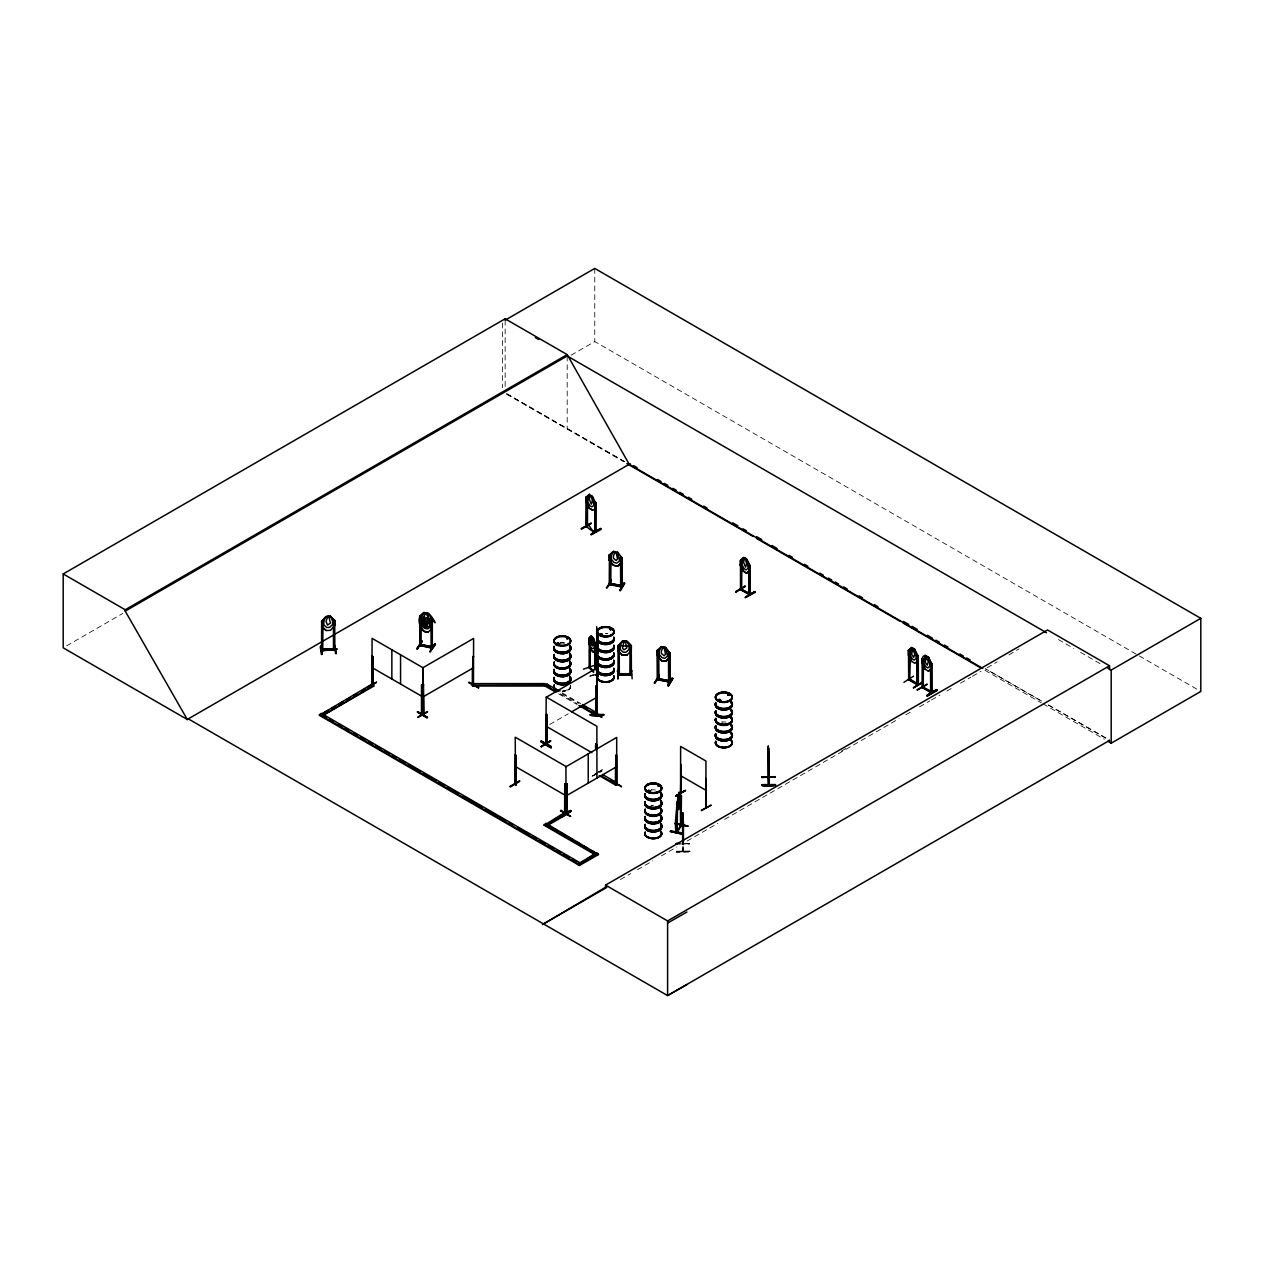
<?xml version="1.0" encoding="UTF-8"?>
<svg xmlns="http://www.w3.org/2000/svg" width="1264" height="1264" viewBox="0 0 1264 1264"><rect width="100%" height="100%" fill="white"/><g stroke="black" fill="none" stroke-linecap="round" stroke-linejoin="round"><path stroke-width="0.75" stroke-dasharray="5 3.75" d="M689.559 843.736L681.881 843.815M682.655 843.815L683.255 844.7M682.813 850.008L683.524 851.731L683.413 843.183M683.524 851.604L683.081 844.004M682.987 851.683L682.607 844.02M987.137 667.787L997.201 661.846M1008.941 654.894L1019.005 648.953M597.303 773.663L592.105 776.222L596.813 772.857M598.393 771.941L601.601 770.187M596.956 773.473C579.765 783.712 613.34 762.145 598.52 772.541M592.105 776.222L602.027 770.914L598.915 772.857M66.613 645.857L122.877 613.372M571.091 355.216L594.759 341.549L1137.632 654.973M549.682 724.509L568.263 713.781M841.397 751.085L848.223 747.15M620.419 879.539L630.673 873.614M637.514 869.679L652.888 860.8M661.435 855.854L676.825 846.975M687.079 841.066L717.841 823.306M724.667 819.356L898.988 718.71M905.814 714.776L912.655 710.826M919.497 706.876L929.735 700.951M931.457 699.972L939.989 695.042M946.831 691.092L953.672 687.142M960.498 683.192L970.752 677.283M972.474 676.287L981.006 671.358M683.129 844.873L683.255 843.641M589.877 676.129L593.511 675.403L589.814 676.177L593.243 674.613M589.814 676.177L594.886 674.597M562.306 691.55L569.669 689.101L570.57 685.214M685.704 843.483L689.559 843.91L678.041 843.91M676.509 851.257L689.939 851.099L676.509 851.32L676.524 852.299L689.954 852.062L689.939 851.051M506.485 393.862L624.1 461.376M1041.71 701.078L985.462 668.782L1041.552 701.172M1048.535 704.98L1109.903 740.198M1139.338 655.969L1200.8 691.44M1058.395 639.568L1073.721 648.432M1080.53 652.366L1100.976 664.153M1048.346 705.091L1109.539 740.42M506.817 393.641L627.544 463.335M506.817 394.257L623.452 461.581M984.988 670.315L1041.267 702.816M1042.974 703.795L1104.373 739.235M562.132 692.814L580.697 703.542M562.132 693.731L579.007 703.479M560.284 693.873L577.158 703.621M558.593 693.825L577.158 704.538M682.844 850.546L682.987 851.762L682.955 843.183M594.759 268.426L594.759 341.549M570.649 686.668L570.649 686.226A8.342 4.819 0 0 1 562.306 691.045M567.188 355.974L567.188 429.096M505.142 320.171L505.142 386.8M502.598 323.031L502.598 387.7M560.11 643.218A8.5 4.898 0 0 1 564.502 643.218M570.396 685.42A8.374 4.835 0 0 1 562.306 691.503A8.358 4.835 0 0 0 570.38 685.436M570.412 685.151A8.39 4.851 0 0 1 562.306 691.25M651.134 805.705A8.342 4.819 0 0 1 653.283 805.531A8.39 4.851 0 0 0 651.118 805.863M689.939 851.557L676.509 851.841L689.939 851.62M607.779 633.643A8.358 4.835 0 0 0 605.614 633.469A8.374 4.835 0 0 1 607.794 633.627M564.471 642.823A8.358 4.835 0 0 0 560.142 642.823A8.374 4.835 0 0 1 564.471 642.807M726.01 722.092A8.358 4.835 0 0 0 721.681 722.092A8.374 4.835 0 0 1 726.01 722.076M655.447 789.984A8.358 4.835 0 0 0 651.118 789.984A8.374 4.835 0 0 1 655.463 789.968"/><path stroke-width="1.5" d="M682.813 821.711L682.987 822.437M768.338 746.044L768.449 755.856M682.592 817.381L682.781 814.253M768.196 750.784L768.386 747.64M682.528 816.102L682.734 812.815L682.718 829.184L682.465 819.341L682.671 822.896L682.718 821.963M768.133 749.505L768.196 746.218M761.734 777.344L775.164 777.091M679.558 793.808L681.454 796.051L681.012 826.04L680.474 796.178M680.395 796.557L680.569 825.945L681.533 824.333M589.182 667.566L589.893 668.324L589.719 639.015M595.455 668.482L594.838 644.229L594.886 669.809M768.322 755.351L768.275 756.299L768.07 752.744L768.465 762.429M749.836 565.751L746.661 559.273C743.706 554.501 739.724 560.868 741.352 560.679L741.368 590.019L740.435 589.577L750.263 594.728L750.152 565.466L749.015 565.103M922.957 658.813L923.083 688.058L922.12 686.447L922.878 687M682.987 827.019L682.86 829.184L682.987 827.146M749.062 565.182L748.967 594.522L749.915 594.965L749.189 593.085M668.751 652.761L669.857 652.682L668.451 652.382L668.64 682.07L669.73 682.26L669.857 652.682M323.015 621.303L321.641 621.193L322.952 621.145L322.762 650.739L322.762 649.664M618.049 673.759L619.17 673.759L619.313 675.213L619.234 645.604L618.096 645.635L617.97 675.15L618.238 673.728L631.257 673.696L631.4 675.102L631.257 645.588L630.041 645.588L629.899 675.102L630.183 673.68L631.4 674.028M682.781 824.649L682.702 825.74L682.607 824.033M768.386 758.052L768.291 759.143L768.133 752.981M678.468 795.972L678.468 803.762L679.084 795.198L678.61 796.004M670.268 831.617L682.971 834.082C665.859 831.064 666.555 829.563 683.192 833.181M670.489 831.127L682.955 834.193M371.758 685.673L372.074 656.127L372.943 656.616L373.038 685.925C369.578 685.467 374.744 684.266 371.806 684.582M372.28 684.298L373.07 685.878M423.566 712.896L422.855 714.76L422.745 667.597L372.074 638.352L371.979 685.309M422.745 713.544L421.449 713.196L421.591 714.397M515.175 784.154L516.123 784.707L515.301 784.154M516.123 783.648L514.843 783.285L516.123 783.522M547.17 725.757L546.791 744.828L547.091 715.313L545.985 714.792L545.811 744.306L546.222 697.049L596.877 726.294L596.94 778.087M545.953 743.279C548.876 741.462 544.563 743.437 546.569 743.69M547.091 743.501L546.127 742.948M564.787 813.242L566.051 813.479M564.629 812.041L566.051 812.404L564.787 812.183M595.265 530.169L595.455 530.817C596.529 535.225 582.578 524.481 587.444 525.698M587.491 525.777L586.78 525.318M587.444 526.756L587.017 525.95M587.254 526.33C588.218 519.536 591.426 534.388 595.881 530.564M741.81 588.819C738.397 588.503 743.469 587.855 741.368 590.019M748.873 593.385L749.489 594.222M916.985 683.777C898.214 672.669 919.449 684.172 918.391 684.914L918.264 655.653L917.032 655.4L918.264 655.653M918.264 683.84L917.901 685.151L917.933 655.842L914.883 649.412L911.676 647.547L908.405 650.423L908.405 655.052L911.723 661.372L914.883 663.316L918.059 660.519L918.059 655.874M930.667 691.376L931.852 691.566L931.615 692.988L922.278 687.648M922.609 686.305L923.526 686.826L922.878 688.058M931.852 691.645L923.178 687.363L930.573 691.629M930.889 692.198L931.852 692.751L922.752 687.379M768.07 748.098L768.259 778.276L768.212 777.423M768.86 777.044L768.733 776.444M769.065 783.332L769.191 784.991M675.734 795.893L685.42 790.442M685.199 790.395L675.75 795.846M680.869 795.941C681.628 799.211 679.811 814.142 676.667 807.728C683.856 763.203 671.753 827.699 676.682 832.391L680.569 825.187L681.501 825.218M680.917 800.46L679.447 807.538L677.946 796.099L677.251 805.421L678.215 806.59L680.143 800.618L679.432 793.776M597.193 644.482L597.272 674.486L597.303 672.669L596.734 673.443M596.719 626.707L596.719 715.171L597.319 713.402L596.719 714.113M597.256 715.013L597.177 685.151M676.682 803.13L677.52 802.561L677.156 832.549L677.125 830.574M557.298 643.281L557.298 644.308M558.909 643.502L558.435 644.308L558.325 643.392M567.52 637.988L566.872 638.557L567.947 638.668M567.963 638.557L566.872 638.92M599.879 634.781L600.621 635.128M601.964 634.923L601.411 634.165M601.585 634.828L602.486 634.781M609.912 629.583L610.465 628.777M609.912 629.361L610.891 629.583M610.765 629.045L610.37 628.793M610.923 629.741L611.191 629.583M648.4 790.553L648.274 791.469L648.606 790.253M658.038 785.134L658.955 785.718L658.023 786.129M718.6 700.24L719.864 699.656M720.18 699.75L719.611 700.698M720.101 700.477L718.947 700.335M720.654 700.43L719.801 699.466L720.527 699.861M728.032 694.821L729.486 694.71L728.064 694.931M728.585 695.232L728.412 694.457L729.138 695.184M729.486 694.931L728.38 694.647M658.26 678.894L657.138 678.673L657.122 679.7L658.686 679.732L658.402 650.47M619.392 645.872L618.096 645.635M426.932 717.699C398.144 699.719 446.555 729.454 417.42 712.153M540.739 741.747C561.706 752.823 546.064 746.961 541.261 740.862M541.245 740.862L550.82 746.297L550.314 747.15M541.182 741.415L550.804 746.313M560.947 810.414L570.57 816.386L560.947 810.824M912.64 648.953L911.628 654.357L913.682 657.343L914.741 654.12L912.75 648.89M926.228 656.79L925.216 662.21L927.27 665.196L928.329 661.957L926.338 656.743M768.149 777.581L768.591 785.086M583.415 669.177L595.312 665.069M676.588 831.364L676.682 832.391M623.895 641.938L622.457 648.021L623.895 649.822L626.849 648.005L625.364 641.922M425.257 613.593C429.112 615.347 429.618 622.741 430.076 626.723L427.358 628.887L424.609 628.287L421.844 624.922L421.844 621.446L425.32 613.514M425.257 618.238L423.93 623.942L426.632 626.328L428.038 622.789L426.632 618.538L425.21 618.317M595.407 531.907L595.597 502.661C594.064 500.007 598.204 510.119 592.453 510.198L589.293 508.254L586.069 501.887L586.069 497.242L589.34 494.366L587.728 501.713L589.814 505.679L591.9 506.88L593.954 505.316L592.405 496.373L589.229 494.429M676.919 802.087L677.077 832.549L681.454 825.297M590.983 523.501L581.092 528.826L591.11 523.043M735.743 591.979L745.254 586.496M903.95 682.307L913.445 676.224M917.459 690.002L926.954 684.519M376.467 682.054L367.034 687.569M519.63 781.342L510.214 786.413M541.15 746.724L550.598 741.194M622.362 641.227L620.229 645.999L620.229 649.475L623.184 652.224L626.122 652.208L629.03 649.427C629.425 645.319 627.86 638.826 622.362 641.227L617.891 645.983L631.4 645.888L631.257 650.407M322.036 654.294L320.819 646.125M322.067 653.851L321.388 654.483L320.219 646.678M372.943 656.616L372.722 686.115L372.28 685.372M422.018 713.086L423.898 713.086L423.898 714.144L423.472 684.772L422.413 685.562L422.508 714.871L422.081 713.054M514.843 784.344L515.823 784.976L515.807 783.838M515.744 784.897L516.123 755.461L515.27 754.971L514.938 784.517L515.175 783.095M546.38 744.227L547.17 743.437M564.613 813.147L564.739 783.917L566.904 783.949L564.739 783.917M617.669 552.242L613.372 551.388L611.302 555.749L611.302 559.225L614.099 562.527L616.879 563.08L619.629 560.868L617.669 552.242L621.872 557.787M586.212 526.598L586.164 497.179M617.164 671.137L617.922 670.52L618.001 678.894L617.827 670.979M617.875 678.784L617.891 670.52M908.532 679.669L917.869 685.088M916.953 684.582L917.064 655.115M923.415 666.428L923.178 688.122L922.546 658.133C919.149 662.257 930.604 678.12 921.993 662.905M417.341 648.874L422.129 641.132M421.497 641.575L416.757 648.859L422.192 641.132L417.452 649.001M606.372 587.855L611.428 580.682M655.005 682.623L659.381 675.292L654.389 683.034M654.91 683.129L659.287 675.734L654.325 683.097M472.657 684.946C471.188 685.262 475.501 682.355 472.657 686.02L472.752 656.711L473.605 656.206L472.752 656.711M616.484 783.143C613.467 786.445 618.286 783.048 621.509 786.872M617.606 566.019L621.92 562.354L617.622 566.225L613.324 565.371L609.122 559.826L609.122 555.18L610.607 555.228L610.449 584.726L609.185 583.462L609.264 584.568L609.453 555.007M609.074 559.905L613.435 565.198L617.669 566.146M616.153 552.747L614.762 552.463L613.403 556.16L613.403 558.198L616.153 560.537L617.559 559.02L616.2 552.668M620.656 557.187L621.904 557.471L620.466 557.171L620.703 586.812M611.428 580.081L607.068 588.029M610.575 584.758L610.607 561.074M619.866 589.988C620.055 592.895 622.014 583.273 624.211 582.657M619.787 590.541L624.305 583.162M620.482 590.667L624.843 583.304M657.217 655.036L661.277 660.598L665.622 661.372L669.825 657.659M664.106 647.958L662.715 647.689L661.356 651.387L661.356 653.425L664.106 655.763L665.528 654.246L664.153 647.879M665.622 647.452L667.582 656.095L664.832 658.307L662.052 657.754L659.255 654.436L659.255 650.96L661.388 646.741L665.512 647.642L669.683 653.03L669.699 682.181L657.264 679.732L657.043 650.486L661.325 646.599L665.622 647.452L669.825 653.014M661.277 660.598L665.559 661.23L669.683 657.58M658.686 678.958L669.983 680.885L658.465 678.531L658.228 680M668.577 681.991L668.64 680.585M667.74 685.752L672.78 678.499L668.451 685.894C666.286 685.783 671.5 675.545 672.796 678.563M672.732 678.468L668.451 685.862M677.52 802.561L676.477 803.177M681.454 796.051L680.617 796.62M687.853 826.008L674.929 823.291L687.869 826.056M420.944 616.611C417.009 616.453 419.664 634.07 428.038 632.126L432.241 628.398M423.898 612.487L421.844 616.8L421.844 620.276L424.609 623.642L427.358 624.242L430.076 622.078C420.059 595.407 447.251 641.196 428.101 613.482L423.898 612.487L419.648 616.279L419.869 645.525L432.304 648.242L432.335 618.712L430.929 618.38L431.15 648.037M432.209 623.531L428.085 627.197L423.835 626.47L419.695 620.845L423.835 617.195L428.101 618.128L432.288 623.689L428.038 618.207L428.038 620.197L426.632 621.683L425.257 621.382L423.93 617.259M419.727 621.082L423.961 626.296L428.101 627.402L432.098 623.768M428.101 618.128L423.851 617.417L419.601 621.003M431.087 618.459L432.335 618.712M421.007 644.719L420.833 645.825L419.759 644.482M419.964 644.15L432.478 646.931L421.307 644.798M430.913 647.942L431.387 646.599L431.261 647.705M430.013 651.75L434.8 643.882L430.013 651.75L435.464 644.624L434.769 643.882M434.879 644.419L430.108 651.608M589.893 667.266L589.861 666.476M589.261 638.383L589.15 667.676L593.59 672.322M590.351 667.092L589.893 668.324M706.292 807.838L705.833 778.387L705.944 808.059M558.514 643.976L557.092 643.724M558.751 643.739L558.072 644.055A8.5 4.898 0 0 0 556.302 644.893M601.174 635.192L601.632 634.212M647.8 790.664C648.242 793.997 651.908 789.147 647.721 790.758M649.98 791.501L649.901 790.664M718.142 700.035L719.406 699.34M657.959 785.45L658.86 785.702L658.023 785.307M720.575 700.288L718.236 700.288M321.498 649.38C324.469 648.748 355.595 648.179 321.577 650.755L321.641 621.193M321.498 650.454L334.865 649.728M680.901 825.187L681.012 824.144L680.569 824.886M595.455 649.649L593.274 652.161L591.11 649.854C589.988 645.414 586.417 639.142 591.236 635.903L593.401 638.209L595.865 644.956L595.865 668.356M589.04 642.965L589.103 638.257C594.048 631.652 586.591 647.547 592.895 648.764L594.27 647.468L594.27 643.992L593.243 638.336L591.236 635.903M326.033 616.674L321.498 621.509L325.954 616.548L330.489 616.311L334.96 620.798L334.802 625.317M321.498 626.154L325.97 630.546L330.504 630.309L334.944 625.348M618.001 674.123L631.257 674.028M622.441 641.354L617.891 645.888L617.891 650.612L622.378 655.226L618.033 650.581M622.362 655.147L626.928 655.194L631.4 650.454M609.074 555.259L613.372 551.388M609.216 555.338L613.388 551.594M473.716 684.409L472.831 684.946M596.434 713.733L595.692 714.286L597.177 713.544M596.482 714.824L595.786 715.282L596.924 715.061M567.015 812.152L565.719 812.436M566.904 783.949L566.904 813.305L566.572 783.759M615.536 783.696L616.816 783.332L616.01 783.854M616.658 784.533L616.706 737.433L566.051 766.679M419.79 616.358L423.961 612.613L428.101 613.482M586.164 497.337L589.387 494.524M746.613 573.034L749.836 570.222M743.548 571.281C736.77 555.623 741.225 572.513 746.771 573.129L749.947 570.317L749.947 565.687L746.771 559.209L748.162 568.294L746.108 569.874L744.038 568.674L741.936 564.708L743.501 557.566L746.613 559.367M908.5 650.518L911.676 647.547L914.836 649.506L916.274 658.481L914.22 660.061L912.15 658.86L910.064 654.894L911.723 647.705M931.442 668.324L928.376 671.231L931.647 668.356L931.647 663.726L928.471 657.248L925.264 655.4C920.966 656.19 923.273 659.982 922.546 658.133M589.198 667.755L589.735 666.46M333.522 648.732L334.913 648.938M333.522 649.807L333.743 620.561M595.786 715.171L595.786 714.223M557.013 643.36L556.95 644.498L558.988 644.34M558.514 644.213L558.261 643.202M600.052 634.417L602.106 634.259M601.743 635.128L600.258 635.318M718.837 699.545L718.284 700.604M728.254 695.121L728.364 694.41M648.242 791.612L649.301 790.553M543.52 923.937L605.551 887.249L605.551 885.116L1047.508 629.962L1109.539 665.78L1109.539 669.699M368.535 687.095L376.467 682.465M421.449 714.255L421.544 685.072L423.803 684.962M468.754 682.576L478.835 687.727L469.276 682.276M423.314 712.975L421.591 713.338M423.803 713.18L422.35 713.749M417.957 717.525L427.532 712.011M427.453 711.49L417.973 716.925M473.273 667.297L473.21 685.262L472.325 685.831M555.212 691.866L545.084 686.02L473.447 686.02L473.605 638.446L422.95 667.692L422.855 714.76L423.566 713.955M473.273 685.262L472.42 685.767L472.42 667.787M546.838 714.286L545.89 715.013L547.091 715.313M596.118 686.226L596.971 685.736L595.786 686.036L596.102 715.55L596.971 715.092L596.971 667.961L546.317 697.207M515.902 784.96L516.123 755.461M541.245 746.866L550.677 740.736L541.245 746.25M510.277 787.014L519.725 780.883L510.277 786.398M595.692 749.41C594.807 741.289 597.888 743.058 596.561 749.9M616.374 755.019L615.536 755.509L616.706 755.208L616.721 784.486L615.868 784.944L615.868 755.698M560.489 811.235L561.011 810.319M564.629 812.341L565.008 813.273L560.252 816.007M566.114 812.626L566.904 812.246M561.137 815.77C573.145 806.906 575.009 810.556 561.674 816.67L571.091 811.093M562.78 815.343L571.059 811.061M561.137 816.37L570.712 810.856M701.457 810.208L711.142 805.31M710.921 805.121L701.457 810.619M188.399 718.916L187.356 719.516L63.2 647.832L63.2 573.951L505.142 318.797L567.188 354.615L629.219 464.299L982.728 668.403M63.2 573.951L125.231 609.769L567.188 354.615M686.905 984.53L667.597 995.574L188.32 718.868L187.277 719.453L125.231 611.128L567.188 355.974L1046.466 632.695M187.277 719.453L630.262 463.698M586.069 497.242L587.491 497.605L586.306 497.289M591.347 496.373L592.405 500.939L591.347 504.162L589.293 499.154L590.304 495.772L591.457 496.31M592.405 496.373L595.628 502.756M592.5 509.992L589.387 508.191M591.046 523.454L581.614 529.126M586.306 526.551L586.638 497.1M591.173 534.056C620.371 516.865 571.17 546.159 601.127 529.363M591.189 534.498L600.621 528.526M547.849 824.381L566.857 813.416L565.008 812.357L544.168 825.297L546.001 823.322L598.472 854.527L579.465 865.492L319.397 715.345L371.9 684.108L373.749 686.099L323.094 715.345L373.749 685.183M319.397 715.345L321.246 713.354L579.512 862.475M322.936 713.291L328.008 710.368M331.389 708.425L334.755 706.481M338.136 704.522L343.208 701.599M346.573 699.656L349.954 697.696M353.335 695.753L356.717 693.794M361.773 690.871L365.154 688.927M368.535 686.984L371.9 685.025L373.749 686.099M422.95 696.938L473.605 667.692M745.57 559.352L746.629 563.934L745.57 567.157L743.516 562.132L744.528 558.767L745.665 559.304M473.068 685.262L545.084 685.104L546.933 684.045L558.751 690.871M550.298 686.905L546.933 684.946L545.084 686.02L545.084 683.603L473.447 683.603M746.661 573.192L743.611 571.186M735.838 592.121L745.333 586.022L735.838 591.505M749.189 593.401L741.478 589.324L749.757 593.843M745.381 597.035L754.845 591.52L745.333 597.603L754.892 591.599L755.351 592.421M745.397 597.493L755.319 592.326M571.644 711.837L596.971 697.207M595.786 697.317L595.692 715.345L597.588 713.291L595.739 714.35L580.539 705.581M566.051 795.925L616.706 766.679M600.732 775.559L614.983 783.775L616.832 782.716L602.58 774.484M553.916 819.657L557.092 817.84M599.152 775.559L614.983 784.691L616.832 783.633M547.849 825.297L566.857 814.332L566.667 812.183M908.405 650.423L909.827 650.786L909.464 680.285L908.532 678.594L909.78 678.879M911.565 661.53L908.5 655.005M925.264 655.4L923.652 662.747L925.738 666.713L927.808 667.898L929.862 666.333L929.862 662.857L928.471 657.248L925.153 655.463M583.952 860.768L577.632 864.418L596.671 852.568L598.472 854.527M587.128 858.935L595.044 854.369M319.397 714.429L579.465 864.576L598.472 853.611M930.636 663.3L931.852 663.505L931.852 692.704M909.495 680.222L909.827 658.576M922.941 682.307L913.445 687.79L923.02 681.786M913.445 687.79L923.02 682.197M917.016 689.828L927.033 684.061M930.889 691.124L930.667 692.561L930.525 662.826L931.521 663.695L931.615 692.988M927.033 695.026L936.608 689.638L927.176 695.642M936.592 689.591C906.92 708.377 957.448 678.436 927.571 695.927M542.477 924.537L606.752 887.439M605.551 885.116L667.597 920.935L1109.539 665.78M1107.785 668.087L1111.198 670.062L1200.8 618.333L1200.8 691.44L1111.198 743.185L1107.785 741.21M1109.539 740.42L667.597 995.574L667.597 920.935M667.597 923.068L686.905 912.023M609.327 583.162L622.03 585.674L610.733 583.747M609.327 584.221L609.517 583.162M620.624 585.39L620.624 586.464M657.28 678.373L657.564 679.463L669.825 681.896M419.901 645.256L420.09 644.198M616.184 784.265L616.232 783.222M566.209 813.668L566.209 812.594M556.95 643.439L558.325 643.155M600.258 634.259L601.522 634.054M610.085 629.535L611.018 629.535M729.249 694.979L728.19 694.9M718.837 699.924L719.974 699.924M648.274 790.822L649.412 790.822M649.412 791.09L648.053 791.027M649.301 791.469L649.617 791.027M657.406 678.405L658.56 678.626M680.996 792.165L681.106 793.713M681.375 775.511L681.091 793.223M589.103 638.257L595.407 645.161L593.401 638.209M592.532 638.178L593.243 644.924L592.532 645.967L591.821 645.225C591.062 644.008 590.367 636.029 592.658 638.13M588.977 642.934L591.11 649.854L593.401 652.113L595.328 649.68M594.886 644.466L595.865 644.956M595.218 674.881L598.599 673.823L595.233 674.976M333.68 620.861L334.77 620.766M558.467 644.45L557.013 644.34M601.632 634.876L600.732 634.876M423.472 714.018L423.472 696.037M334.834 650.059L334.723 620.498L333.522 620.561L333.712 650.107M565.624 812.657L565.403 813.653M565.624 813.732L565.719 784.265M740.751 588.218L741.478 590.083L741.699 570.333M908.863 679.479L909.78 679.937M917.474 684.409L917.411 655.163M619.17 675.181L618.049 674.818L631.257 674.834L618.238 675.181M468.849 682.434L478.392 687.885M601.759 717.399L592.184 711.916M601.49 635.334L600.542 635.034M630.057 645.904L631.257 645.936M330.504 616.39C324.959 614.383 323.458 620.782 323.837 624.906L326.791 627.513L329.714 627.355L332.606 624.448L332.606 620.956L330.504 616.39L334.723 620.498M328.94 617.195L327.487 617.274L326.049 621.319L327.487 625.08L330.441 623.12L328.924 617.116M334.944 645.888L336.256 653.693L334.265 645.398L335.624 653.63M587.096 527.041L587.049 497.842M740.846 589.34L740.846 560.094M749.283 594.222L749.283 564.961M930.999 692.245L930.999 663M768.417 748.493L768.591 785.165L768.686 748.241M768.196 759.964L768.322 762.587M761.734 776.902L775.164 776.696L761.734 777.518M761.718 777.091L775.164 777.297M762.113 784.66L775.543 784.549C776.238 786.477 761.149 786.777 762.113 784.77M762.113 785.307L775.543 784.96M762.129 785.623L775.559 785.465M682.734 812.657L682.844 822.501M682.623 814.822L682.623 842.14M682.86 815.28L682.987 841.935M676.114 843.641L679.969 843.451L676.129 843.515M622.441 641.433L626.849 641.401M623.895 642.017L625.364 642.017M622.441 655.021L626.928 655.194M632.032 671.01L631.431 670.489L632.158 678.768M590.241 714.587L603.671 714.555C604.461 717.004 589.277 716.435 590.241 714.697L603.671 714.65M334.723 648.669L334.581 649.664M322.889 649.585L323.031 650.644M321.814 650.739L321.767 649.285L333.712 649.032M566.051 813.7L565.924 766.442L515.27 737.196L515.412 784.249M609.611 584.237L622.03 586.733L621.904 557.471M621.793 585.58L621.572 587.017L621.746 557.724M621.572 587.017L609.406 584.568M557.866 643.139L558.988 643.597M557.866 644.371L557.171 644.213M420.201 645.272L432.478 647.99M620.924 586.433L620.466 585.643M631.257 674.834L631.115 673.68M630.183 675.134L631.384 674.834M589.593 667.439L593.59 671.547M610.338 555.512L609.295 555.259M657.264 650.486L658.402 650.707M679.59 807.57L677.978 809.861L676.524 807.712M674.976 823.749L687.663 826.293M419.869 616.279L421.133 616.437L421.133 645.809M428.101 632.047L423.835 631.115L419.648 625.569M601.395 633.975L602.312 634.417M748.936 565.261L749.821 565.656L749.821 594.902L740.562 589.624M668.672 680.964L668.419 681.928M546.253 742.932L546.68 744.796L546.759 715.503M546.427 744.069L547.091 744.559M421.907 714.065L421.876 684.883M565.087 812.91L565.055 783.727M768.686 777.486L769.049 785.086L769.018 755.129M592.121 711.49L601.68 716.941M595.692 743.769L596.561 744.259M611.871 780.962L621.43 786.413M371.758 656.316L372.611 656.806M421.544 685.072L422.413 685.562M514.938 755.161L515.807 755.651M372.074 685.372L372.943 685.862M560.884 810.935L570.57 816.386M1200.8 618.333L594.759 268.426L505.142 320.171L505.142 318.797M535.32 337.583L538.685 339.526M633.675 465.673L637.088 467.648M657.58 479.483L660.993 481.458M664.406 483.417L667.819 485.392M672.954 488.346L676.366 490.321M679.779 492.296L683.192 494.271M688.311 497.226L691.74 499.201M703.685 506.106L707.097 508.081M732.725 522.869L737.844 525.824M742.963 528.779L746.376 530.754M756.63 536.663L761.75 539.617M772.004 545.542L777.123 548.497M789.084 555.402L792.496 557.377M804.441 564.265L807.854 566.24M819.815 573.145L823.227 575.12M828.347 578.075L831.775 580.05M835.188 582.025L838.601 584M843.72 586.954L847.133 588.929M859.093 595.818L862.506 597.793M874.467 604.698L877.88 606.673M903.491 621.461L908.626 624.416M912.039 626.391L917.158 629.346M927.397 635.255L932.532 638.225M935.945 640.184L939.357 642.159M944.477 645.114L947.889 647.089M959.85 653.994L963.263 655.969M966.676 657.944L970.104 659.919M626.865 463.556L753.06 536.41M756.472 538.385L899.731 621.098M903.144 623.057L981.591 668.356M909.258 650.549L908.642 650.47M741.336 560.616L740.514 560.284L740.514 589.64M925.201 669.272L928.471 671.168M594.712 501.919L594.744 531.528L595.075 501.982M582.388 704.506L597.588 713.291M553.679 688.848L557.061 690.808M584.079 706.402L587.46 708.346M545.084 685.104L556.903 691.929M578.849 705.517L594.048 714.286M680.617 775.669L705.944 790.3M546.222 726.294L591.821 752.617M610.496 779.967L613.672 781.8M372.074 667.597L422.745 696.843M515.27 766.442L565.924 795.688M547.691 825.202L557.835 831.064M561.2 833.008L564.581 834.951M567.963 836.91L573.019 839.833M576.4 841.777L579.781 843.736M583.162 845.679L588.218 848.602M591.599 850.561L594.981 852.505M544.168 824.381L594.823 853.627M544.168 825.297L594.823 854.543M322.968 715.266L326.381 717.241M329.809 719.216L333.222 721.191M338.357 724.146L341.77 726.121M345.198 728.096L348.611 730.071M353.746 733.041L357.175 735.016M360.588 736.991L365.723 739.946M369.135 741.921L372.564 743.896M375.977 745.871L381.112 748.841M384.54 750.816L389.66 753.771M393.088 755.746L396.501 757.721M399.93 759.696L405.065 762.666M408.477 764.641L420.454 771.546M423.867 773.521L435.843 780.441M439.272 782.416L444.391 785.371M447.819 787.346L458.074 793.271M463.209 796.241L482.026 807.096M485.439 809.071L505.963 820.921M509.392 822.896L512.805 824.871M517.94 827.825L529.916 834.746M533.329 836.721L536.758 838.696M540.17 840.671L545.305 843.625M548.734 845.6L553.853 848.571M557.282 850.546L560.695 852.521M564.123 854.496L569.258 857.45M572.671 859.425L576.1 861.4M595.944 531.686L595.929 502.472M587.491 526.74L587.491 505.395M918.217 684.819L908.958 679.526L908.958 650.281M321.656 626.107L326.033 630.436M592.769 670.094L589.719 667.455L592.769 670.852M661.325 660.519L657.09 655.052L657.09 650.407M679.447 793.618L681.012 795.972M922.104 687.553L922.199 658.307M928.376 657.312L931.536 663.774M586.164 501.824L589.229 508.349M419.743 645.509L420.043 616.026M320.866 646.109L322.13 654.436M768.417 755.019L768.591 755.84L768.322 748.683M682.639 814.253L682.497 815.154M682.671 815.09L682.718 819.925M1111.198 670.062L1111.198 743.185M908.863 678.405L908.69 679.811L908.5 650.36M740.388 560.173L740.388 564.882M705.833 789.652L705.897 808.123L705.944 761.039L680.617 746.424L680.569 793.523L681.043 764.436M685.467 790.569L676.003 796.067M683.413 821.726L683.445 841.935M683.081 814.838L683.081 842.14M669.557 681.138L669.525 682.244M658.56 656.3L658.544 679.985M615.536 766.79L615.426 784.818M614.983 783.775L614.983 784.691M596.023 743.58L596.023 749.204M595.297 644.34L595.297 669.683M590.241 648.637L589.83 668.261L589.672 649.965M588.234 753.865L588.234 783.127M579.465 864.576L579.465 865.492M577.664 863.533L577.664 864.45M546.933 684.045L546.933 684.946M432.177 618.965L432.004 648.258L432.019 647.152M400.562 654.799L400.562 684.045M391.856 649.759L391.856 679.005M125.231 609.769L125.231 611.128M613.83 645.983A8.5 4.898 0 0 1 606.736 652.113A8.5 4.898 0 0 1 597.129 647.263M597.414 645.983A8.5 4.898 0 0 1 598.267 644.798M597.54 646.473A8.358 4.835 0 0 1 598.378 645.304A8.374 4.835 0 0 0 597.524 646.473M613.688 652.793A8.342 4.819 0 0 1 604.54 658.813A8.342 4.819 0 0 1 598.393 651.624M613.735 652.951A8.39 4.851 0 0 1 604.524 659.002A8.39 4.851 0 0 1 598.346 651.782M613.83 637.909A8.5 4.898 0 0 1 604.508 644.055A8.5 4.898 0 0 1 598.267 636.74M613.83 645.572A8.5 4.898 0 0 1 604.508 651.703A8.5 4.898 0 0 1 598.267 644.387M613.83 637.498A8.5 4.898 0 0 1 604.508 643.629A8.5 4.898 0 0 1 598.267 636.313M613.83 668.988A8.5 4.898 0 0 1 604.508 675.118A8.5 4.898 0 0 1 598.267 667.803M613.735 675.971A8.39 4.851 0 0 1 604.524 682.023A8.39 4.851 0 0 1 598.346 674.802M613.735 653.551A8.39 4.851 0 0 1 606.72 659.618A8.39 4.851 0 0 1 597.224 654.815M597.509 653.551A8.39 4.851 0 0 1 598.346 652.382M613.83 660.914A8.5 4.898 0 0 1 604.508 667.044A8.5 4.898 0 0 1 598.267 659.729M613.83 668.577A8.5 4.898 0 0 1 604.508 674.707A8.5 4.898 0 0 1 598.267 667.392M613.83 660.503A8.5 4.898 0 0 1 604.508 666.634A8.5 4.898 0 0 1 598.267 659.318M569.527 660.819A8.342 4.819 0 0 1 563.396 667.992A8.342 4.819 0 0 1 554.248 661.973M569.669 645.92A8.5 4.898 0 0 1 563.412 653.235A8.5 4.898 0 0 1 554.106 647.105M569.669 645.493A8.5 4.898 0 0 1 563.412 652.809A8.5 4.898 0 0 1 554.106 646.678M556.302 644.482A8.5 4.898 0 0 1 558.056 643.708M569.669 653.994A8.5 4.898 0 0 1 563.412 661.293A8.5 4.898 0 0 1 554.106 655.163M569.669 653.567A8.5 4.898 0 0 1 563.412 660.882A8.5 4.898 0 0 1 554.106 654.752M569.574 660.977A8.39 4.851 0 0 1 563.396 668.198A8.39 4.851 0 0 1 554.201 662.146M570.633 664.406A8.327 4.803 0 0 1 561.216 669.177A8.327 4.803 0 0 1 554.264 663.158M569.511 662.004A8.327 4.803 0 0 1 570.348 663.158M560.157 690.855A8.327 4.803 0 0 1 554.264 684.962M570.696 663.979A8.39 4.851 0 0 1 561.216 668.782A8.39 4.851 0 0 1 554.201 662.731M569.574 661.562A8.39 4.851 0 0 1 570.412 662.731M569.669 676.983A8.5 4.898 0 0 1 563.412 684.298A8.5 4.898 0 0 1 554.106 678.168M569.669 676.572A8.5 4.898 0 0 1 563.412 683.887A8.5 4.898 0 0 1 554.106 677.757M569.543 676.145A8.358 4.835 0 0 1 563.396 683.35A8.374 4.835 0 0 1 554.217 677.299A8.358 4.835 0 0 0 563.396 683.35A8.374 4.835 0 0 0 569.558 676.129M569.669 668.925A8.5 4.898 0 0 1 563.412 676.24A8.5 4.898 0 0 1 554.106 670.094M569.669 668.498A8.5 4.898 0 0 1 563.412 675.813A8.5 4.898 0 0 1 554.106 669.683M558.103 690.602A8.39 4.851 0 0 1 554.201 685.151M731.082 717.051A8.358 4.835 0 0 1 724.936 724.256A8.358 4.835 0 0 1 715.772 718.221A8.39 4.851 0 0 0 724.936 724.462A8.39 4.851 0 0 0 731.113 717.225M731.192 710.242A8.5 4.898 0 0 1 724.951 717.557A8.5 4.898 0 0 1 715.629 711.427M731.192 709.831A8.5 4.898 0 0 1 724.951 717.146A8.5 4.898 0 0 1 715.629 711.016M731.192 702.184A8.5 4.898 0 0 1 724.951 709.499A8.5 4.898 0 0 1 715.629 703.369M731.192 701.757A8.5 4.898 0 0 1 724.951 709.072A8.5 4.898 0 0 1 715.629 702.942M731.082 718.252A8.358 4.835 0 0 1 724.936 725.457A8.358 4.835 0 0 1 715.772 719.421M731.082 740.056A8.358 4.835 0 0 1 724.936 747.261A8.358 4.835 0 0 1 715.772 741.225M731.113 717.841A8.39 4.851 0 0 1 724.936 725.078A8.39 4.851 0 0 1 715.74 719.011M731.098 724.335A8.374 4.835 0 0 1 724.936 731.54A8.374 4.835 0 0 1 715.756 725.504A8.358 4.835 0 0 0 724.936 731.54A8.358 4.835 0 0 0 731.082 724.335M731.192 733.246A8.5 4.898 0 0 1 724.951 740.562A8.5 4.898 0 0 1 715.629 734.431M731.192 732.836A8.5 4.898 0 0 1 724.951 740.151A8.5 4.898 0 0 1 715.629 734.021M731.192 725.188A8.5 4.898 0 0 1 724.951 732.504A8.5 4.898 0 0 1 715.629 726.358M731.192 724.762A8.5 4.898 0 0 1 724.951 732.077A8.5 4.898 0 0 1 715.629 725.947M731.098 740.514A8.374 4.835 0 0 1 724.936 747.735A8.358 4.835 0 0 1 715.772 741.699A8.374 4.835 0 0 0 724.936 747.735A8.358 4.835 0 0 0 731.082 740.53M731.113 740.23A8.39 4.851 0 0 1 724.936 747.451A8.39 4.851 0 0 1 715.74 741.399M660.519 807.949A8.342 4.819 0 0 1 654.373 815.138A8.342 4.819 0 0 1 645.225 809.102M660.535 793.587A8.358 4.835 0 0 1 654.373 800.776A8.374 4.835 0 0 1 645.193 794.74A8.358 4.835 0 0 0 654.373 800.776A8.374 4.835 0 0 0 660.551 793.571M660.551 792.228A8.374 4.835 0 0 1 654.389 799.433A8.374 4.835 0 0 1 645.193 793.397A8.358 4.835 0 0 0 654.373 799.433A8.358 4.835 0 0 0 660.535 792.228M660.535 801.66A8.358 4.835 0 0 1 654.373 808.849A8.358 4.835 0 0 1 645.209 802.814A8.374 4.835 0 0 0 654.389 808.865A8.374 4.835 0 0 0 660.551 801.645M660.645 801.139A8.5 4.898 0 0 1 654.404 808.454A8.5 4.898 0 0 1 645.082 802.324M660.645 800.728A8.5 4.898 0 0 1 654.404 808.044A8.5 4.898 0 0 1 645.082 801.913M660.535 800.302A8.358 4.835 0 0 1 654.373 807.506A8.374 4.835 0 0 1 645.193 801.455A8.358 4.835 0 0 0 654.373 807.506A8.374 4.835 0 0 0 660.551 800.302M660.645 793.081A8.5 4.898 0 0 1 654.404 800.396A8.5 4.898 0 0 1 645.082 794.266M660.645 792.654A8.5 4.898 0 0 1 654.404 799.97A8.5 4.898 0 0 1 645.082 793.839M660.551 808.407A8.39 4.851 0 0 1 654.389 815.628A8.342 4.819 0 0 1 645.225 809.639A8.39 4.851 0 0 0 654.389 815.628A8.342 4.819 0 0 0 660.519 808.47M660.551 808.138A8.39 4.851 0 0 1 654.389 815.359A8.39 4.851 0 0 1 645.177 809.308M660.519 809.165A8.342 4.819 0 0 1 654.373 816.354A8.342 4.819 0 0 1 645.225 810.335M660.519 830.954A8.342 4.819 0 0 1 654.373 838.127A8.342 4.819 0 0 1 645.225 832.107M660.551 808.739A8.39 4.851 0 0 1 654.389 815.975A8.39 4.851 0 0 1 645.177 809.908M660.535 816.591A8.358 4.835 0 0 1 654.373 823.78A8.374 4.835 0 0 1 645.193 817.745A8.358 4.835 0 0 0 654.373 823.78A8.374 4.835 0 0 0 660.551 816.576M660.551 815.233A8.374 4.835 0 0 1 654.389 822.437A8.374 4.835 0 0 1 645.193 816.386A8.358 4.835 0 0 0 654.373 822.437A8.358 4.835 0 0 0 660.535 815.233M660.535 824.649A8.358 4.835 0 0 1 654.373 831.854A8.374 4.835 0 0 1 645.193 825.819A8.358 4.835 0 0 0 654.373 831.854A8.374 4.835 0 0 0 660.551 824.649M660.645 824.144A8.5 4.898 0 0 1 654.404 831.459A8.5 4.898 0 0 1 645.082 825.329M660.645 823.733A8.5 4.898 0 0 1 654.404 831.048A8.5 4.898 0 0 1 645.082 824.918M660.535 823.306A8.358 4.835 0 0 1 654.373 830.495A8.374 4.835 0 0 1 645.193 824.46M645.209 824.46A8.358 4.835 0 0 0 654.373 830.495A8.374 4.835 0 0 0 660.551 823.291M660.645 816.07A8.5 4.898 0 0 1 654.404 823.385A8.5 4.898 0 0 1 645.082 817.255M660.645 815.659A8.5 4.898 0 0 1 654.404 822.975A8.5 4.898 0 0 1 645.082 816.844M660.551 831.412A8.39 4.851 0 0 1 654.389 838.632A8.39 4.851 0 0 1 645.177 832.581A8.358 4.835 0 0 0 654.373 838.601A8.358 4.835 0 0 0 660.535 831.396M660.551 831.143A8.39 4.851 0 0 1 654.389 838.364A8.39 4.851 0 0 1 645.177 832.312M422.792 620.213L425.004 624.211C420.185 626.96 424.42 629.535 425.699 625.016L428.733 628.635L426.458 624.495C431.008 621.793 426.948 619.36 425.763 623.658L422.792 620.213M417.831 711.822L427.469 717.399L417.831 711.822M603.671 715.045L590.241 715.203L603.671 715.124M631.4 645.809L626.912 641.196L631.4 645.888M601.443 635.713A8.358 4.835 0 0 0 613.988 631.526A8.358 4.835 0 0 0 601.443 627.339A8.358 4.835 0 0 0 601.443 635.713A8.342 4.819 0 0 0 613.972 631.542A8.342 4.819 0 0 0 601.443 627.371A8.342 4.819 0 0 0 601.443 635.713M606.72 652.508A8.358 4.835 0 0 0 613.704 646.473A8.374 4.835 0 0 1 606.72 652.524A8.374 4.835 0 0 1 597.24 647.721A8.358 4.835 0 0 0 606.72 652.508M601.443 636.377A8.342 4.819 0 0 0 613.972 632.205A8.342 4.819 0 0 0 601.443 628.034A8.342 4.819 0 0 0 601.443 636.377M604.524 659.287A8.358 4.835 0 0 0 613.704 653.251A8.374 4.835 0 0 1 604.524 659.302A8.374 4.835 0 0 1 598.362 652.082A8.358 4.835 0 0 0 604.524 659.287M601.427 635.997A8.39 4.851 0 0 0 614.02 631.795A8.39 4.851 0 0 0 601.427 627.592A8.39 4.851 0 0 0 601.427 635.997M604.524 651.165A8.358 4.835 0 0 0 613.704 645.13A8.374 4.835 0 0 1 604.524 651.165A8.374 4.835 0 0 1 598.362 643.961A8.358 4.835 0 0 0 604.524 651.165M604.524 644.435A8.358 4.835 0 0 0 613.704 638.399A8.374 4.835 0 0 1 604.524 644.45A8.374 4.835 0 0 1 598.362 637.23A8.358 4.835 0 0 0 604.524 644.435M604.524 643.092A8.358 4.835 0 0 0 613.704 637.056A8.374 4.835 0 0 1 604.524 643.092A8.374 4.835 0 0 1 598.362 635.887A8.358 4.835 0 0 0 604.524 643.092M599.689 634.939A8.374 4.835 0 0 0 613.719 632.774A8.374 4.835 0 0 0 603.449 626.849A8.374 4.835 0 0 0 599.689 634.939M604.524 675.513A8.358 4.835 0 0 0 613.704 669.478A8.374 4.835 0 0 1 604.524 675.529A8.374 4.835 0 0 1 598.362 668.308A8.358 4.835 0 0 0 604.524 675.513M604.524 681.817A8.358 4.835 0 0 0 613.704 675.782A8.342 4.819 0 0 1 604.54 681.817A8.358 4.835 0 0 1 598.378 674.613A8.342 4.819 0 0 0 604.54 681.817M606.704 659.982A8.342 4.819 0 0 0 613.688 653.962A8.342 4.819 0 0 1 606.704 660.013A8.342 4.819 0 0 1 597.272 655.242A8.342 4.819 0 0 0 606.704 659.982M598.393 652.809A8.342 4.819 0 0 0 597.556 653.962A8.342 4.819 0 0 1 598.393 652.824M604.524 682.291A8.358 4.835 0 0 0 613.704 676.256A8.374 4.835 0 0 1 604.524 682.26A8.374 4.835 0 0 1 598.362 675.039A8.358 4.835 0 0 0 604.524 682.291M604.524 674.154A8.358 4.835 0 0 0 613.704 668.119A8.374 4.835 0 0 1 604.524 674.17A8.374 4.835 0 0 1 598.362 666.95A8.358 4.835 0 0 0 604.524 674.154M604.524 667.439A8.358 4.835 0 0 0 613.704 661.404A8.374 4.835 0 0 1 604.524 667.455A8.374 4.835 0 0 1 598.362 660.235A8.358 4.835 0 0 0 604.524 667.439M604.524 666.096A8.358 4.835 0 0 0 613.704 660.061A8.374 4.835 0 0 1 604.524 666.096A8.374 4.835 0 0 1 598.362 658.892A8.358 4.835 0 0 0 604.524 666.096M558.119 644.893A8.358 4.835 0 0 0 570.664 640.706A8.358 4.835 0 0 0 558.119 636.519A8.374 4.835 0 0 0 558.119 644.893A8.374 4.835 0 0 0 570.68 640.706A8.374 4.835 0 0 0 558.119 636.519A8.358 4.835 0 0 0 558.119 644.893M558.135 645.572A8.342 4.819 0 0 0 570.649 641.385A8.342 4.819 0 0 0 558.135 637.214A8.342 4.819 0 0 0 558.135 645.572M563.396 653.63A8.358 4.835 0 0 0 569.543 646.425A8.374 4.835 0 0 1 563.396 653.63A8.374 4.835 0 0 1 554.217 647.579A8.358 4.835 0 0 0 563.396 653.63M558.119 644.656A8.358 4.835 0 0 0 556.397 645.43A8.374 4.835 0 0 1 558.119 644.64M563.396 652.271A8.358 4.835 0 0 0 569.543 645.067A8.374 4.835 0 0 1 563.396 652.287A8.374 4.835 0 0 1 554.217 646.236A8.358 4.835 0 0 0 563.396 652.271M558.119 643.297A8.358 4.835 0 0 0 556.397 644.071A8.374 4.835 0 0 1 558.119 643.297M563.396 661.688A8.358 4.835 0 0 0 569.543 654.499A8.374 4.835 0 0 1 563.396 661.704A8.374 4.835 0 0 1 554.217 655.653A8.358 4.835 0 0 0 563.396 661.688M563.396 660.345A8.358 4.835 0 0 0 569.543 653.14A8.374 4.835 0 0 1 563.396 660.345A8.374 4.835 0 0 1 554.217 654.31A8.358 4.835 0 0 0 563.396 660.345M563.396 668.482A8.374 4.835 0 0 0 569.558 661.262A8.358 4.835 0 0 1 563.396 668.466A8.374 4.835 0 0 1 554.217 662.431A8.358 4.835 0 0 0 563.396 668.466M563.396 676.619A8.358 4.835 0 0 0 569.543 669.43A8.374 4.835 0 0 1 563.396 676.635A8.374 4.835 0 0 1 554.217 670.584A8.358 4.835 0 0 0 563.396 676.619M563.396 675.276A8.374 4.835 0 0 0 569.558 668.071A8.358 4.835 0 0 1 563.396 675.276A8.374 4.835 0 0 1 554.217 669.241A8.358 4.835 0 0 0 563.396 675.276M563.396 684.693A8.358 4.835 0 0 0 569.543 677.488A8.374 4.835 0 0 1 563.396 684.709A8.374 4.835 0 0 1 554.217 678.657A8.358 4.835 0 0 0 563.396 684.693M554.201 685.42A8.39 4.851 0 0 0 558.103 690.871A8.358 4.835 0 0 1 554.232 685.404M719.658 701.157A8.358 4.835 0 0 0 732.204 696.97A8.358 4.835 0 0 0 719.658 692.783A8.358 4.835 0 0 0 719.658 701.157M719.658 701.852A8.358 4.835 0 0 0 732.204 697.665A8.358 4.835 0 0 0 719.658 693.494A8.358 4.835 0 0 0 719.658 701.852M719.643 701.473A8.39 4.851 0 0 0 732.235 697.27A8.39 4.851 0 0 0 719.643 693.067A8.39 4.851 0 0 0 719.643 701.473M717.92 700.398A8.374 4.835 0 0 0 731.935 698.218A8.374 4.835 0 0 0 721.681 692.293A8.374 4.835 0 0 0 717.92 700.398M724.936 709.894A8.358 4.835 0 0 0 731.082 702.689A8.374 4.835 0 0 1 724.936 709.894A8.374 4.835 0 0 1 715.756 703.843A8.358 4.835 0 0 0 724.936 709.894M724.936 708.551A8.374 4.835 0 0 0 731.098 701.33A8.358 4.835 0 0 1 724.936 708.535A8.374 4.835 0 0 1 715.756 702.5A8.358 4.835 0 0 0 724.936 708.535M724.936 717.952A8.358 4.835 0 0 0 731.082 710.763A8.374 4.835 0 0 1 724.936 717.968A8.374 4.835 0 0 1 715.756 711.916A8.358 4.835 0 0 0 724.936 717.952M724.936 716.609A8.358 4.835 0 0 0 731.082 709.404A8.374 4.835 0 0 1 724.936 716.609A8.374 4.835 0 0 1 715.756 710.558A8.358 4.835 0 0 0 724.936 716.609M724.936 724.73A8.374 4.835 0 0 0 731.098 717.51A8.358 4.835 0 0 1 724.936 724.73A8.358 4.835 0 0 1 715.772 718.695A8.374 4.835 0 0 0 724.936 724.73M724.936 732.883A8.358 4.835 0 0 0 731.082 725.694A8.374 4.835 0 0 1 724.936 732.899A8.374 4.835 0 0 1 715.756 726.847A8.358 4.835 0 0 0 724.936 732.883M724.936 740.957A8.358 4.835 0 0 0 731.082 733.752A8.374 4.835 0 0 1 724.936 740.973A8.374 4.835 0 0 1 715.756 734.921A8.358 4.835 0 0 0 724.936 740.957M724.936 739.614A8.358 4.835 0 0 0 731.082 732.409A8.374 4.835 0 0 1 724.936 739.614A8.374 4.835 0 0 1 715.756 733.562A8.358 4.835 0 0 0 724.936 739.614M649.111 792.054A8.358 4.835 0 0 0 661.657 787.867A8.358 4.835 0 0 0 649.111 783.68A8.374 4.835 0 0 0 649.096 792.101A8.374 4.835 0 0 0 661.672 787.914A8.374 4.835 0 0 0 649.096 783.712A8.358 4.835 0 0 0 649.111 792.054M649.111 792.749A8.358 4.835 0 0 0 661.657 788.562A8.358 4.835 0 0 0 649.111 784.391A8.358 4.835 0 0 0 649.111 792.749M647.389 791.991A8.342 4.819 0 0 0 661.341 789.826A8.342 4.819 0 0 0 651.134 783.933A8.342 4.819 0 0 0 647.389 791.991M649.096 792.354A8.39 4.851 0 0 0 661.688 788.151A8.39 4.851 0 0 0 649.096 783.949A8.39 4.851 0 0 0 649.096 792.354"/></g></svg>
